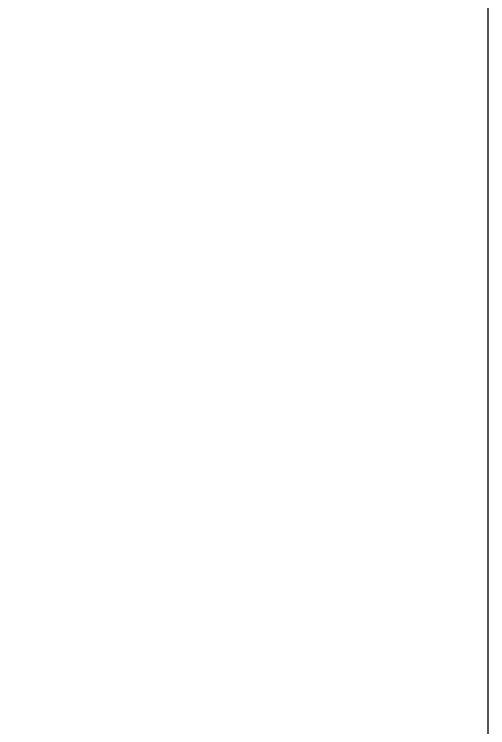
# Model space of a CAD drawing. Header units: inches. Extents: x 25.3 to 65.3, y 25.1 to 95.1.
# Drawn here: x 51.75 to 65.33, y 54.24 to 74.69 of the extents above; entities that cross this region are included whole.
import ezdxf

# ---------------------------------------------------------------- set-up
doc = ezdxf.new("R2010")
doc.units = ezdxf.units.IN
doc.header["$MEASUREMENT"] = 0
doc.layers.add('Electrode Sites', color=5, linetype='Continuous')

msp = doc.modelspace()

# ---------------------------------------------------------------- linework, layer by layer
at = {"layer": 'Electrode Sites'}
msp.add_line((65.333, 95.134), (65.333, 25.134), dxfattribs=at)
for points in [[(52.616, 44.241), (51.339, 47.574), (50.062, 50.908), (48.786, 54.241)], [(48.936, 54.241), (50.189, 50.908), (51.442, 47.574), (52.696, 44.241)], [(52.776, 44.241), (51.546, 47.574), (50.316, 50.908), (49.086, 54.241)], [(49.236, 54.241), (50.786, 50.908), (52.336, 47.574), (53.886, 44.241)], [(53.966, 44.241), (52.439, 47.574), (50.912, 50.908), (49.386, 54.241)], [(49.536, 54.241), (51.039, 50.908), (52.542, 47.574), (54.046, 44.241)], [(55.316, 44.241), (53.539, 47.574), (51.762, 50.908), (49.986, 54.241)], [(50.136, 54.241), (52.232, 50.908), (54.329, 47.574), (56.426, 44.241)], [(50.286, 54.241), (52.359, 50.908), (54.432, 47.574), (56.506, 44.241)], [(57.696, 44.241), (55.326, 47.574), (52.956, 50.908), (50.586, 54.241)], [(50.736, 54.241), (53.082, 50.908), (55.429, 47.574), (57.776, 44.241)], [(57.856, 44.241), (55.532, 47.574), (53.209, 50.908), (50.886, 54.241)], [(51.036, 54.241), (53.679, 50.908), (56.322, 47.574), (58.966, 44.241)], [(59.046, 44.241), (56.426, 47.574), (53.806, 50.908), (51.186, 54.241)], [(51.336, 54.241), (53.932, 50.908), (56.529, 47.574), (59.126, 44.241)]]:
    msp.add_open_spline(points, degree=3, dxfattribs=at)

doc.saveas('drawing.dxf')
